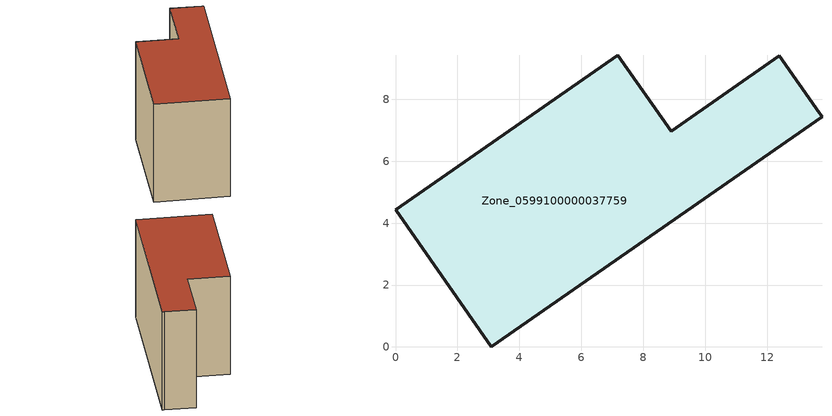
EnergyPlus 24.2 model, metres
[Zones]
Zone_0599100000037759
 floor ground (C_G): 13.68,7.56 13.77,7.43 3.09,0 0,4.43 7.18,9.43 8.91,6.96 12.4,9.4 z0
 wall outside (C_F): 3.09,0 13.77,7.43 13.68,7.56 12.4,9.4 8.91,6.96 7.18,9.43 0,4.43 3.09,0 z0:7.88
 roof outside (C_R): 13.77,7.43 13.68,7.56 12.4,9.4 8.91,6.96 7.18,9.43 0,4.43 3.09,0 z7.88
[BUILDING]
Pand.0599100000037759: North Axis=0; Terrain=City; Loads Convergence Tolerance Value=0.04; Temperature Convergence Tolerance Value=0.4; Solar Distribution=FullExterior; Maximum Number of Warmup Days=25; Minimum Number of Warmup Days=1
[Site:Location]
Rotterdam.The.Hague.AP_ZH_NLD Design_Conditions: Latitude=51.96; Longitude=4.45; Time Zone=1; Elevation=-4.5
[SITE:GROUNDTEMPERATURE:BUILDINGSURFACE]
18, 18, 18, 18, 18, 18, 18, 18, 18, 18, 18, 18
[MATERIAL] Thermal Absorptance=0.9; Solar Absorptance=0.7; Visible Absorptance=0.7
Name | Roughness | Thickness | Conductivity | Density | Specific Heat
G.TI.1975-1991 | MediumSmooth | 0.15 | 0.288461 | 540 | 1210
F.TI.1975-1991 | Rough | 0.3 | 0.230769 | 1920 | 840
R.TI.1975-1991 | MediumRough | 0.2 | 0.153846 | 1500 | 1000
[CONSTRUCTION]
C_G: G.TI.1975-1991
C_F: F.TI.1975-1991
C_R: R.TI.1975-1991
[ZONE]
Zone_0599100000037759: Type=1; Multiplier=1; Ceiling Height=Autocalculate; Volume=Autocalculate; Floor Area=autocalculate; Part of Total Floor Area=Yes
[ZONEINFILTRATION:DESIGNFLOWRATE]
Infil_Zone_0599100000037759: Zone or ZoneList or Space or SpaceList=Zone_0599100000037759; Schedule=AlwaysOn; Design Flow Rate Calculation Method=Flow/Area; Flow Rate per Floor Area=0.003; Constant Term Coefficient=1; Temperature Term Coefficient=0; Velocity Term Coefficient=0; Velocity Squared Term Coefficient=0
[HVACTEMPLATE:ZONE:IDEALLOADSAIRSYSTEM]
Zone_0599100000037759: Maximum Heating Supply Air Temperature=50; Minimum Cooling Supply Air Temperature=13; Maximum Heating Supply Air Humidity Ratio=0.0156; Minimum Cooling Supply Air Humidity Ratio=0.0077; Heating Limit=NoLimit; Cooling Limit=NoLimit; Dehumidification Control Type=ConstantSensibleHeatRatio; Cooling Sensible Heat Ratio=0.7; Dehumidification Setpoint=60; Humidification Control Type=None; Humidification Setpoint=30; Outdoor Air Method=None; Outdoor Air Flow Rate per Person=0.00944; Outdoor Air Flow Rate per Zone Floor Area=0; Outdoor Air Flow Rate per Zone=0; Demand Controlled Ventilation Type=None; Outdoor Air Economizer Type=NoEconomizer; Heat Recovery Type=None; Sensible Heat Recovery Effectiveness=0.7; Latent Heat Recovery Effectiveness=0.65
[ZONECONTROL:THERMOSTAT]
ThermostatControl_Zone_0599100000037759: Zone or ZoneList=Zone_0599100000037759; Control Type Schedule=DualSetpointControlType; Control 1=Thermostat_Zone_0599100000037759; Temperature Difference Between Cutout And Setpoint=0
[THERMOSTATSETPOINT:DUALSETPOINT]
Thermostat_Zone_0599100000037759: Heating Setpoint Temperature Schedule=HeatingSetpoint_Zone_0599100000037759; Cooling Setpoint Temperature Schedule=CoolingSetpoint_Zone_0599100000037759
[SCHEDULE:COMPACT]
HeatingSetpoint_Zone_0599100000037759: Through: 12/31, For: AllDays, Until: 24:00, 21
CoolingSetpoint_Zone_0599100000037759: Through: 12/31, For: AllDays, Until: 24:00, 24
DualSetpointControlType: Through: 12/31, For: AllDays, Until: 24:00, 4
AlwaysOn: Through: 12/31, For: AllDays, Until: 24:00, 1
